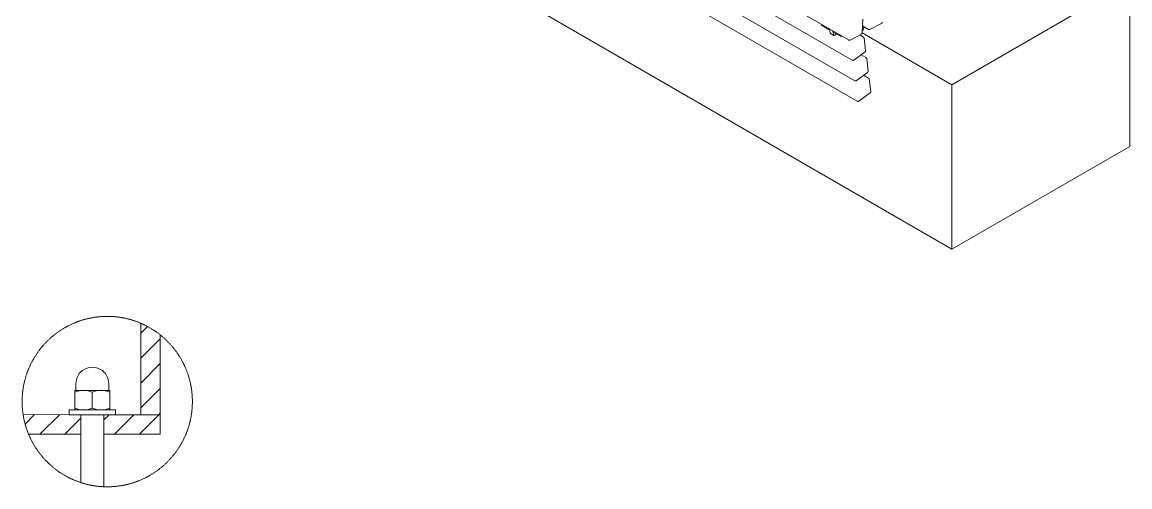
# Model space of a CAD drawing. Header units: millimetres. Extents: x -213 to 4577, y -424 to 2634.
# Drawn here: x 2147 to 4349, y 76 to 999 of the extents above; entities that cross this region are included whole.
import ezdxf

# ---------------------------------------------------------------- set-up
doc = ezdxf.new("R2010")
doc.units = ezdxf.units.MM
doc.linetypes.add('HIDDEN', pattern=[1.905, 1.27, -0.635])
doc.layers.add('ZANO_R', color=7, linetype='Continuous', lineweight=0)
doc.layers.add('ZANO_R_przerywana', color=7, linetype='HIDDEN', lineweight=0)

msp = doc.modelspace()

# ---------------------------------------------------------------- linework, layer by layer
at = {"layer": 'ZANO_R'}
for p, q in [((3789.5, 963.3), (2521, 1695.6)), ((3796.5, 923.2), (2528, 1655.6)), ((3801.6, 882.4), (2533.1, 1614.8)), ((3806.7, 841.6), (2538.1, 1574)), ((2405.6, 1465.5), (3995, 547.9)), ((3995, 874.5), (4348.5, 1078.6)), ((4348.5, 1078.6), (4348.5, 752)), ((3735.6, 993.9), (3735.6, 994.4)), ((3735.6, 993.8), (3735.6, 993.9)), ((3735.6, 993.7), (3735.6, 993.8)), ((3735.6, 993.6), (3735.6, 993.7)), ((3735.7, 993.5), (3735.6, 993.6)), ((3735.7, 993.4), (3735.7, 993.5)), ((3735.7, 993.5), (3735.7, 993.5)), ((3735.7, 993.3), (3735.7, 993.4)), ((3735.8, 993.2), (3735.7, 993.3)), ((3735.8, 993.1), (3735.8, 993.2)), ((3735.9, 993), (3735.8, 993.1)), ((3735.8, 993.1), (3735.8, 993.1)), ((3735.9, 992.9), (3735.9, 993)), ((3735.9, 992.8), (3735.9, 992.9)), ((3736, 992.8), (3735.9, 992.8)), ((3736, 992.7), (3736, 992.8)), ((3736.1, 992.6), (3736, 992.7)), ((3736.1, 992.5), (3736.1, 992.6)), ((3736.2, 992.5), (3736.1, 992.5)), ((3736.3, 992.4), (3736.2, 992.5)), ((3736.4, 992.3), (3736.3, 992.4)), ((3736.3, 992.4), (3736.3, 992.4)), ((3736.4, 992.2), (3736.4, 992.3)), ((3736.5, 992.2), (3736.4, 992.2)), ((3736.6, 992.1), (3736.5, 992.2)), ((3736.7, 992), (3736.6, 992.1)), ((3736.6, 992.1), (3736.6, 992.1)), ((3736.8, 992), (3736.7, 992)), ((3736.8, 991.9), (3736.8, 992)), ((3736.9, 991.9), (3736.8, 991.9)), ((3737, 991.9), (3736.9, 991.9)), ((3737.1, 991.8), (3737, 991.9)), ((3751.1, 983.7), (3737.1, 991.8)), ((3817.6, 1004.3), (3816.6, 977.7)), ((3829.1, 984.2), (3817.1, 991.1)), ((3854.6, 996.1), (3832, 984.1)), ((3854.7, 996.1), (3854.6, 996.1)), ((3854.8, 996.2), (3854.7, 996.1)), ((3854.9, 996.2), (3854.8, 996.2)), ((3855, 996.3), (3854.9, 996.3)), ((3854.9, 996.3), (3854.9, 996.2)), ((3855.1, 996.4), (3855, 996.3)), ((3855.2, 996.5), (3855.1, 996.4)), ((3855.3, 996.5), (3855.2, 996.5)), ((3855.4, 996.7), (3855.3, 996.6)), ((3855.3, 996.6), (3855.3, 996.5)), ((3855.5, 996.7), (3855.4, 996.7)), ((3855.6, 996.9), (3855.5, 996.8)), ((3855.5, 996.8), (3855.5, 996.7)), ((3855.7, 997), (3855.6, 996.9)), ((3855.8, 997.2), (3855.7, 997.1)), ((3855.7, 997.1), (3855.7, 997)), ((3855.9, 997.3), (3855.8, 997.2)), ((3855.8, 997.2), (3855.8, 997.2)), ((3856, 997.6), (3855.9, 997.5)), ((3855.9, 997.5), (3855.9, 997.4)), ((3855.9, 997.4), (3855.9, 997.3)), ((3856.1, 997.8), (3856, 997.7)), ((3856, 997.7), (3856, 997.6)), ((3856.2, 998.2), (3856.1, 998.1)), ((3856.1, 998.1), (3856.1, 998)), ((3856.1, 998), (3856.1, 997.9)), ((3856.1, 997.9), (3856.1, 997.8)), ((3856.2, 998.6), (3856.2, 998.5)), ((3856.2, 998.5), (3856.2, 998.4)), ((3856.2, 998.4), (3856.2, 998.3)), ((3856.2, 998.3), (3856.2, 998.2)), ((3751.1, 983.7), (3751.1, 985.4)), ((3751.8, 984.1), (3751.1, 983.7)), ((3751.6, 985.1), (3752.6, 977.4)), ((3752.6, 977.4), (3752.6, 977.4)), ((3752.6, 977.4), (3752.6, 977.3)), ((3752.6, 977.3), (3752.6, 977.3)), ((3752.6, 977.3), (3752.6, 977.2)), ((3752.6, 977.2), (3752.6, 977.2)), ((3752.6, 977.2), (3752.6, 977.1)), ((3752.6, 977.1), (3752.6, 977.1)), ((3752.6, 977.1), (3752.6, 977)), ((3752.6, 977), (3752.7, 977)), ((3752.7, 977), (3752.7, 977)), ((3752.7, 977), (3752.7, 976.9)), ((3752.7, 976.9), (3752.7, 976.9)), ((3752.7, 976.9), (3752.7, 976.8)), ((3752.7, 976.8), (3752.8, 976.8)), ((3752.8, 976.8), (3752.8, 976.7)), ((3752.8, 976.7), (3752.8, 976.7)), ((3752.8, 976.7), (3752.8, 976.7)), ((3752.8, 976.7), (3752.9, 976.6)), ((3752.9, 976.6), (3752.9, 976.6)), ((3752.9, 976.6), (3752.9, 976.6)), ((3752.9, 976.6), (3753, 976.5)), ((3753, 976.5), (3753, 976.5)), ((3753, 976.5), (3753, 976.5)), ((3753, 976.5), (3753.1, 976.4)), ((3753.1, 976.4), (3753.1, 976.4)), ((3753.1, 976.4), (3753.1, 976.4)), ((3753.1, 976.4), (3753.2, 976.3)), ((3760.2, 972.3), (3753.2, 976.3)), ((3758.5, 981.2), (3758.4, 979.5)), ((3772.4, 971.4), (3758.4, 979.5)), ((3758.9, 979.2), (3759.6, 973.3)), ((3759.6, 973.3), (3759.6, 973.3)), ((3759.6, 973.3), (3759.7, 973.2)), ((3759.7, 973.2), (3759.7, 973.2)), ((3759.7, 973.2), (3759.7, 973.1)), ((3759.7, 973.1), (3759.7, 973.1)), ((3759.7, 973.1), (3759.7, 973)), ((3759.7, 973), (3759.7, 973)), ((3759.7, 973), (3759.7, 972.9)), ((3759.7, 972.9), (3759.8, 972.9)), ((3759.8, 972.9), (3759.8, 972.8)), ((3759.8, 972.8), (3759.8, 972.8)), ((3759.8, 972.8), (3759.8, 972.7)), ((3759.8, 972.7), (3759.8, 972.7)), ((3759.8, 972.7), (3759.8, 972.7)), ((3759.8, 972.7), (3759.9, 972.7)), ((3759.9, 972.7), (3759.9, 972.6)), ((3759.9, 972.6), (3759.9, 972.6)), ((3759.9, 972.6), (3759.9, 972.6)), ((3759.9, 972.6), (3759.9, 972.6)), ((3759.9, 972.6), (3759.9, 972.6)), ((3759.9, 972.6), (3759.9, 972.5)), ((3759.9, 972.5), (3759.9, 972.5)), ((3759.9, 972.5), (3760, 972.5)), ((3760, 972.5), (3760, 972.5)), ((3760, 972.5), (3760, 972.5)), ((3760, 972.5), (3760, 972.5)), ((3760, 972.5), (3760, 972.4)), ((3760, 972.4), (3760, 972.4)), ((3760, 972.4), (3760.1, 972.4)), ((3760.1, 972.4), (3760.1, 972.4)), ((3760.1, 972.4), (3760.1, 972.4)), ((3760.1, 972.4), (3760.1, 972.4)), ((3760.1, 972.4), (3760.1, 972.3)), ((3760.1, 972.3), (3760.1, 972.3)), ((3760.1, 972.3), (3760.2, 972.3)), ((3760.2, 972.3), (3760.2, 972.3)), ((3760.2, 972.3), (3760.2, 972.3)), ((3760.2, 972.3), (3760.2, 972.3)), ((3760.2, 972.3), (3760.2, 972.3)), ((3760.2, 972.3), (3760.2, 972.3)), ((3760.2, 972.3), (3760.3, 972.3)), ((3760.3, 972.3), (3760.3, 972.2)), ((3760.3, 972.2), (3760.3, 972.2)), ((3760.3, 972.2), (3760.3, 972.2)), ((3760.3, 972.2), (3760.3, 972.2)), ((3760.3, 972.2), (3760.4, 972.2)), ((3760.4, 972.2), (3760.4, 972.2)), ((3760.4, 972.2), (3760.4, 972.2)), ((3760.4, 972.2), (3760.4, 972.2)), ((3760.4, 972.2), (3760.4, 972.2)), ((3760.4, 972.2), (3760.5, 972.2)), ((3760.5, 972.2), (3760.5, 972.2)), ((3760.5, 972.2), (3760.5, 972.2)), ((3760.5, 972.2), (3760.5, 972.2)), ((3760.5, 972.2), (3760.5, 972.1)), ((3760.5, 972.1), (3760.6, 972.1)), ((3760.6, 972.1), (3760.6, 972.1)), ((3760.6, 972.1), (3760.6, 972.1)), ((3760.6, 972.1), (3760.6, 972.1)), ((3760.6, 972.1), (3760.6, 972.1)), ((3760.6, 972.1), (3760.7, 972.1)), ((3760.7, 972.1), (3760.7, 972.1)), ((3760.7, 972.1), (3760.7, 972.1)), ((3760.7, 972.1), (3760.7, 972.1)), ((3760.7, 972.1), (3760.8, 972.1)), ((3760.8, 972.1), (3760.8, 972.1)), ((3760.8, 972.1), (3760.8, 972.1)), ((3760.8, 972.1), (3760.8, 972.1)), ((3760.8, 972.1), (3760.9, 972.1)), ((3760.9, 972.1), (3760.9, 972.1)), ((3760.9, 972.1), (3760.9, 972.1)), ((3760.9, 972.1), (3761, 972.1)), ((3761, 972.1), (3761.1, 972.2)), ((3761, 972.1), (3761, 972.1)), ((3761.1, 972.2), (3761.1, 972.2)), ((3761.1, 972.2), (3761.2, 972.2)), ((3761.2, 972.2), (3761.3, 972.2)), ((3761.3, 972.2), (3761.3, 972.2)), ((3761.3, 972.2), (3761.4, 972.2)), ((3761.4, 972.2), (3761.5, 972.3)), ((3761.4, 972.2), (3761.4, 972.2)), ((3761.5, 972.3), (3761.5, 972.3)), ((3761.5, 972.3), (3761.6, 972.3)), ((3761.6, 972.3), (3761.7, 972.4)), ((3761.6, 972.3), (3761.6, 972.3)), ((3761.7, 972.4), (3761.7, 972.4)), ((3761.7, 972.4), (3761.8, 972.4)), ((3761.8, 972.4), (3761.8, 972.5)), ((3761.8, 972.5), (3761.9, 972.5)), ((3761.9, 972.5), (3762, 972.6)), ((3761.9, 972.5), (3761.9, 972.5)), ((3762, 972.6), (3765.7, 975.3)), ((3762, 972.6), (3762, 972.6)), ((3772.7, 971.3), (3772.4, 971.4)), ((3772.9, 971.2), (3772.7, 971.3)), ((3773.2, 971.1), (3772.9, 971.2)), ((3773.4, 971), (3773.2, 971.1)), ((3773.7, 970.9), (3773.4, 971)), ((3773.9, 970.8), (3773.7, 970.9)), ((3774.2, 970.7), (3773.9, 970.8)), ((3774.5, 970.7), (3774.2, 970.7)), ((3774.7, 970.6), (3774.5, 970.7)), ((3775, 970.6), (3774.7, 970.6)), ((3775.3, 970.6), (3775, 970.6)), ((3775.5, 970.5), (3775.3, 970.6)), ((3775.8, 970.5), (3775.5, 970.5)), ((3776.1, 970.5), (3775.8, 970.5)), ((3776.4, 970.5), (3776.1, 970.5)), ((3776.6, 970.5), (3776.4, 970.5)), ((3776.9, 970.5), (3776.6, 970.5)), ((3815, 975.1), (3792.4, 963.2)), ((3811.5, 973.3), (3819, 969)), ((3815.1, 975.2), (3815, 975.1)), ((3815.2, 975.2), (3815.1, 975.2)), ((3815.3, 975.3), (3815.2, 975.2)), ((3815.4, 975.4), (3815.3, 975.3)), ((3815.5, 975.4), (3815.4, 975.4)), ((3815.6, 975.5), (3815.5, 975.5)), ((3815.5, 975.5), (3815.5, 975.4)), ((3815.7, 975.6), (3815.6, 975.5)), ((3815.8, 975.7), (3815.7, 975.6)), ((3815.9, 975.8), (3815.8, 975.8)), ((3815.8, 975.8), (3815.8, 975.7)), ((3816, 975.9), (3815.9, 975.8)), ((3816.1, 976.1), (3816, 976)), ((3816, 976), (3816, 975.9)), ((3816.2, 976.2), (3816.1, 976.2)), ((3816.1, 976.2), (3816.1, 976.1)), ((3816.3, 976.3), (3816.2, 976.2)), ((3816.4, 976.6), (3816.3, 976.5)), ((3816.3, 976.5), (3816.3, 976.4)), ((3816.3, 976.4), (3816.3, 976.3)), ((3816.5, 976.8), (3816.4, 976.7)), ((3816.4, 976.7), (3816.4, 976.6)), ((3816.6, 977.2), (3816.5, 977.1)), ((3816.5, 977.1), (3816.5, 977)), ((3816.5, 977), (3816.5, 976.9)), ((3816.5, 976.9), (3816.5, 976.8)), ((3816.6, 977.7), (3816.6, 977.6)), ((3816.6, 977.6), (3816.6, 977.5)), ((3816.6, 977.5), (3816.6, 977.4)), ((3995, 874.5), (3816.6, 977.4)), ((3816.6, 977.4), (3816.6, 977.3)), ((3816.6, 977.3), (3816.6, 977.2)), ((3816.9, 985.7), (3821.7, 988.5)), ((3818.7, 981.8), (3818.7, 986.7)), ((3819, 969), (3819, 968.9)), ((3819, 968.9), (3819.1, 968.8)), ((3819.1, 968.8), (3819.2, 968.8)), ((3829.2, 984.1), (3829.1, 984.2)), ((3829.3, 984.1), (3829.2, 984.1)), ((3829.4, 984), (3829.3, 984.1)), ((3829.5, 984), (3829.4, 984)), ((3829.6, 983.9), (3829.5, 984)), ((3829.7, 983.9), (3829.6, 983.9)), ((3829.8, 983.9), (3829.7, 983.9)), ((3829.9, 983.8), (3829.8, 983.9)), ((3830, 983.8), (3829.9, 983.8)), ((3830.1, 983.8), (3830, 983.8)), ((3830.2, 983.8), (3830.1, 983.8)), ((3830.3, 983.8), (3830.2, 983.8)), ((3830.4, 983.8), (3830.3, 983.8)), ((3830.5, 983.8), (3830.4, 983.8)), ((3830.6, 983.8), (3830.5, 983.8)), ((3830.7, 983.8), (3830.6, 983.8)), ((3830.8, 983.8), (3830.7, 983.8)), ((3830.9, 983.8), (3830.8, 983.8)), ((3831, 983.8), (3830.9, 983.8)), ((3831.1, 983.8), (3831, 983.8)), ((3831.2, 983.8), (3831.1, 983.8)), ((3831.3, 983.8), (3831.2, 983.8)), ((3831.4, 983.9), (3831.3, 983.8)), ((3831.5, 983.9), (3831.4, 983.9)), ((3831.6, 983.9), (3831.5, 983.9)), ((3831.7, 984), (3831.6, 983.9)), ((3831.8, 984), (3831.7, 984)), ((3831.9, 984.1), (3831.8, 984)), ((3832, 984.1), (3831.9, 984.1)), ((3789.6, 963.2), (3789.5, 963.3)), ((3789.7, 963.2), (3789.6, 963.2)), ((3789.8, 963.1), (3789.7, 963.2)), ((3789.9, 963.1), (3789.8, 963.1)), ((3790, 963), (3789.9, 963.1)), ((3790.1, 963), (3790, 963)), ((3790.2, 963), (3790.1, 963)), ((3790.3, 962.9), (3790.2, 963)), ((3790.4, 962.9), (3790.3, 962.9)), ((3790.5, 962.9), (3790.4, 962.9)), ((3790.6, 962.9), (3790.5, 962.9)), ((3790.7, 962.9), (3790.6, 962.9)), ((3790.8, 962.9), (3790.7, 962.9)), ((3790.9, 962.9), (3790.8, 962.9)), ((3791, 962.8), (3790.9, 962.9)), ((3791.1, 962.9), (3791, 962.8)), ((3791.2, 962.9), (3791.1, 962.9)), ((3791.3, 962.9), (3791.2, 962.9)), ((3791.4, 962.9), (3791.3, 962.9)), ((3791.5, 962.9), (3791.4, 962.9)), ((3791.6, 962.9), (3791.5, 962.9)), ((3791.7, 962.9), (3791.6, 962.9)), ((3791.8, 963), (3791.7, 962.9)), ((3791.9, 963), (3791.8, 963)), ((3792, 963), (3791.9, 963)), ((3792.1, 963.1), (3792, 963)), ((3792.2, 963.1), (3792.1, 963.1)), ((3792.3, 963.2), (3792.2, 963.1)), ((3792.4, 963.2), (3792.3, 963.2)), ((3819.2, 968.8), (3819.3, 968.7)), ((3819.3, 968.7), (3819.4, 968.7)), ((3819.4, 968.7), (3819.4, 968.6)), ((3819.4, 968.6), (3819.5, 968.5)), ((3819.5, 968.5), (3819.6, 968.5)), ((3819.6, 968.5), (3819.7, 968.4)), ((3819.7, 968.4), (3819.7, 968.3)), ((3819.7, 968.3), (3819.8, 968.2)), ((3819.8, 968.2), (3819.9, 968.1)), ((3819.9, 968.1), (3819.9, 968.1)), ((3819.9, 968.1), (3820, 968)), ((3820, 968), (3820, 967.9)), ((3820, 967.9), (3820.1, 967.8)), ((3820.1, 967.8), (3820.1, 967.7)), ((3820.1, 967.7), (3820.2, 967.6)), ((3820.2, 967.6), (3820.2, 967.5)), ((3820.2, 967.5), (3820.3, 967.4)), ((3820.3, 967.4), (3820.3, 967.3)), ((3820.3, 967.3), (3820.3, 967.2)), ((3820.3, 967.2), (3820.4, 967.1)), ((3820.4, 967.1), (3820.4, 967)), ((3820.4, 967), (3820.4, 966.9)), ((3820.4, 966.9), (3820.4, 966.8)), ((3820.4, 966.8), (3820.4, 966.7)), ((3820.4, 966.7), (3823.4, 942.6)), ((3822.2, 939.8), (3799.8, 923.4)), ((3814.2, 933.9), (3824, 928.2)), ((3822.3, 939.8), (3822.2, 939.8)), ((3822.4, 939.9), (3822.3, 939.8)), ((3822.5, 940), (3822.4, 939.9)), ((3822.6, 940.1), (3822.5, 940)), ((3822.5, 940), (3822.5, 940)), ((3822.7, 940.2), (3822.6, 940.1)), ((3822.8, 940.3), (3822.7, 940.2)), ((3822.9, 940.4), (3822.8, 940.4)), ((3822.8, 940.4), (3822.8, 940.3)), ((3823, 940.6), (3822.9, 940.5)), ((3822.9, 940.5), (3822.9, 940.4)), ((3823.1, 940.7), (3823, 940.6)), ((3823.2, 940.9), (3823.1, 940.8)), ((3823.1, 940.8), (3823.1, 940.7)), ((3823.3, 941.2), (3823.2, 941.1)), ((3823.2, 941.1), (3823.2, 941)), ((3823.2, 941), (3823.2, 940.9)), ((3823.4, 941.4), (3823.3, 941.3)), ((3823.3, 941.3), (3823.3, 941.3)), ((3823.3, 941.3), (3823.3, 941.2)), ((3823.4, 942.6), (3823.4, 942.5)), ((3823.4, 942.5), (3823.5, 942.4)), ((3823.5, 942), (3823.4, 941.9)), ((3823.4, 941.9), (3823.4, 941.8)), ((3823.4, 941.8), (3823.4, 941.6)), ((3823.4, 941.6), (3823.4, 941.5)), ((3823.4, 941.5), (3823.4, 941.4)), ((3823.5, 942.4), (3823.5, 942.3)), ((3823.5, 942.3), (3823.5, 942.2)), ((3823.5, 942.2), (3823.5, 942.1)), ((3823.5, 942.1), (3823.5, 942)), ((3824, 928.2), (3824.1, 928.1)), ((3824.1, 928.1), (3824.2, 928.1)), ((3824.2, 928.1), (3824.3, 928)), ((3824.3, 928), (3824.4, 928)), ((3824.4, 928), (3824.4, 927.9)), ((3824.4, 927.9), (3824.5, 927.8)), ((3824.5, 927.8), (3824.6, 927.8)), ((3824.6, 927.8), (3824.7, 927.7)), ((3824.7, 927.7), (3824.7, 927.6)), ((3824.7, 927.6), (3824.8, 927.5)), ((3824.8, 927.5), (3824.9, 927.5)), ((3824.9, 927.5), (3824.9, 927.4)), ((3824.9, 927.4), (3825, 927.3)), ((3825, 927.3), (3825.1, 927.2)), ((3825.1, 927.2), (3825.1, 927.1)), ((3825.1, 927.1), (3825.2, 927)), ((3825.2, 927), (3825.2, 926.9)), ((3825.2, 926.9), (3825.3, 926.8)), ((3825.3, 926.8), (3825.3, 926.8)), ((3825.3, 926.8), (3825.3, 926.7)), ((3825.3, 926.7), (3825.4, 926.6)), ((3825.4, 926.6), (3825.4, 926.5)), ((3825.4, 926.5), (3825.4, 926.4)), ((3825.4, 926.4), (3825.5, 926.3)), ((3825.5, 926.3), (3825.5, 926.2)), ((3825.5, 926.2), (3825.5, 926.1)), ((3825.5, 926.1), (3825.5, 926)), ((3825.5, 926), (3828.5, 901.8)), ((3796.6, 923.1), (3796.5, 923.2)), ((3796.7, 923.1), (3796.6, 923.1)), ((3796.8, 923), (3796.7, 923.1)), ((3796.9, 923), (3796.8, 923)), ((3797, 923), (3796.9, 923)), ((3797.1, 922.9), (3797, 923)), ((3797.2, 922.9), (3797.1, 922.9)), ((3797.3, 922.9), (3797.2, 922.9)), ((3797.4, 922.8), (3797.3, 922.9)), ((3797.5, 922.8), (3797.4, 922.8)), ((3797.6, 922.8), (3797.5, 922.8)), ((3797.7, 922.8), (3797.6, 922.8)), ((3797.8, 922.8), (3797.7, 922.8)), ((3797.9, 922.8), (3797.8, 922.8)), ((3798, 922.8), (3797.9, 922.8)), ((3798.1, 922.8), (3798, 922.8)), ((3798.2, 922.8), (3798.1, 922.8)), ((3798.3, 922.8), (3798.2, 922.8)), ((3798.4, 922.8), (3798.3, 922.8)), ((3798.5, 922.8), (3798.4, 922.8)), ((3798.6, 922.8), (3798.5, 922.8)), ((3798.7, 922.9), (3798.6, 922.8)), ((3798.8, 922.9), (3798.7, 922.9)), ((3798.9, 922.9), (3798.8, 922.9)), ((3799, 922.9), (3798.9, 922.9)), ((3799.1, 923), (3799, 922.9)), ((3799.2, 923), (3799.1, 923)), ((3799.3, 923), (3799.2, 923)), ((3799.4, 923.1), (3799.3, 923)), ((3799.5, 923.1), (3799.4, 923.1)), ((3799.6, 923.2), (3799.5, 923.1)), ((3799.7, 923.3), (3799.6, 923.2)), ((3799.6, 923.2), (3799.6, 923.2)), ((3799.8, 923.4), (3799.7, 923.3)), ((3801.7, 882.4), (3801.6, 882.4)), ((3801.8, 882.3), (3801.7, 882.4)), ((3801.9, 882.3), (3801.8, 882.3)), ((3802, 882.2), (3801.9, 882.3)), ((3802.1, 882.2), (3802, 882.2)), ((3802.2, 882.2), (3802.1, 882.2)), ((3802.3, 882.1), (3802.2, 882.2)), ((3802.4, 882.1), (3802.3, 882.1)), ((3802.5, 882.1), (3802.4, 882.1)), ((3802.6, 882.1), (3802.5, 882.1)), ((3802.7, 882), (3802.6, 882.1)), ((3802.8, 882), (3802.7, 882)), ((3802.9, 882), (3802.8, 882)), ((3803, 882), (3802.9, 882)), ((3803.1, 882), (3803, 882)), ((3803.2, 882), (3803.1, 882)), ((3803.3, 882), (3803.2, 882)), ((3803.4, 882), (3803.3, 882)), ((3803.5, 882), (3803.4, 882)), ((3803.6, 882), (3803.5, 882)), ((3803.7, 882.1), (3803.6, 882)), ((3803.8, 882.1), (3803.7, 882.1)), ((3803.9, 882.1), (3803.8, 882.1)), ((3804, 882.1), (3803.9, 882.1)), ((3804.1, 882.2), (3804, 882.1)), ((3804.2, 882.2), (3804.1, 882.2)), ((3804.3, 882.2), (3804.2, 882.2)), ((3804.4, 882.3), (3804.3, 882.2)), ((3804.5, 882.4), (3804.4, 882.3)), ((3804.4, 882.3), (3804.4, 882.3)), ((3804.6, 882.4), (3804.5, 882.4)), ((3804.7, 882.5), (3804.6, 882.4)), ((3804.8, 882.5), (3804.7, 882.5)), ((3804.9, 882.6), (3804.8, 882.5)), ((3827.3, 899), (3804.9, 882.6)), ((3819.3, 893.1), (3829.1, 887.4)), ((3827.4, 899.1), (3827.3, 899)), ((3827.5, 899.1), (3827.4, 899.1)), ((3827.6, 899.2), (3827.5, 899.1)), ((3827.7, 899.3), (3827.6, 899.3)), ((3827.6, 899.3), (3827.6, 899.2)), ((3827.8, 899.4), (3827.7, 899.3)), ((3827.9, 899.6), (3827.8, 899.5)), ((3827.8, 899.5), (3827.8, 899.4)), ((3828, 899.7), (3827.9, 899.6)), ((3828.1, 899.8), (3828, 899.7)), ((3828, 899.7), (3828, 899.7)), ((3828.2, 900), (3828.1, 899.9)), ((3828.1, 899.9), (3828.1, 899.8)), ((3828.3, 900.2), (3828.2, 900.1)), ((3828.2, 900.1), (3828.2, 900)), ((3828.4, 900.4), (3828.3, 900.3)), ((3828.3, 900.3), (3828.3, 900.2)), ((3828.5, 900.8), (3828.4, 900.7)), ((3828.4, 900.7), (3828.4, 900.6)), ((3828.4, 900.6), (3828.4, 900.5)), ((3828.4, 900.5), (3828.4, 900.4)), ((3828.5, 901.8), (3828.5, 901.7)), ((3828.5, 901.7), (3828.5, 901.6)), ((3828.5, 901.6), (3828.5, 901.5)), ((3828.5, 901.5), (3828.5, 901.4)), ((3828.5, 901.4), (3828.5, 901.3)), ((3828.5, 901.3), (3828.5, 901.2)), ((3828.5, 901.2), (3828.5, 901.1)), ((3828.5, 901.1), (3828.5, 901)), ((3828.5, 901), (3828.5, 900.9)), ((3828.5, 900.9), (3828.5, 900.8)), ((3829.1, 887.4), (3829.2, 887.4)), ((3829.2, 887.4), (3829.3, 887.3)), ((3829.3, 887.3), (3829.4, 887.3)), ((3829.4, 887.3), (3829.4, 887.2)), ((3829.4, 887.2), (3829.5, 887.1)), ((3829.5, 887.1), (3829.6, 887.1)), ((3829.6, 887.1), (3829.7, 887)), ((3829.7, 887), (3829.8, 886.9)), ((3829.8, 886.9), (3829.8, 886.8)), ((3829.8, 886.8), (3829.9, 886.8)), ((3829.9, 886.8), (3830, 886.7)), ((3830, 886.7), (3830, 886.6)), ((3830, 886.6), (3830.1, 886.5)), ((3830.1, 886.5), (3830.1, 886.4)), ((3830.1, 886.4), (3830.2, 886.4)), ((3830.2, 886.4), (3830.2, 886.3)), ((3830.2, 886.3), (3830.3, 886.2)), ((3830.3, 886.2), (3830.3, 886.1)), ((3830.3, 886.1), (3830.4, 886)), ((3830.4, 886), (3830.4, 885.9)), ((3830.4, 885.9), (3830.4, 885.8)), ((3830.4, 885.8), (3830.5, 885.7)), ((3830.5, 885.7), (3830.5, 885.6)), ((3830.5, 885.6), (3830.5, 885.5)), ((3830.5, 885.5), (3830.6, 885.4)), ((3830.6, 885.4), (3830.6, 885.3)), ((3830.6, 885.3), (3830.6, 885.2)), ((3830.6, 885.2), (3833.6, 861)), ((3832.9, 858.7), (3832.8, 858.7)), ((3833, 858.8), (3832.9, 858.7)), ((3833.1, 859), (3833, 858.9)), ((3833, 858.9), (3833, 858.8)), ((3833.2, 859.1), (3833.1, 859)), ((3833.3, 859.2), (3833.2, 859.2)), ((3833.2, 859.2), (3833.2, 859.1)), ((3833.4, 859.4), (3833.3, 859.3)), ((3833.3, 859.3), (3833.3, 859.2)), ((3833.5, 859.7), (3833.4, 859.6)), ((3833.4, 859.6), (3833.4, 859.5)), ((3833.4, 859.5), (3833.4, 859.4)), ((3833.6, 860.1), (3833.5, 860)), ((3833.5, 860), (3833.5, 859.9)), ((3833.5, 859.9), (3833.5, 859.8)), ((3833.5, 859.8), (3833.5, 859.7)), ((3833.6, 861), (3833.6, 860.9)), ((3833.6, 860.9), (3833.6, 860.8)), ((3833.6, 860.8), (3833.6, 860.7)), ((3833.6, 860.7), (3833.6, 860.6)), ((3833.6, 860.6), (3833.6, 860.5)), ((3833.6, 860.5), (3833.6, 860.4)), ((3833.6, 860.4), (3833.6, 860.3)), ((3833.6, 860.3), (3833.6, 860.2)), ((3833.6, 860.2), (3833.6, 860.1)), ((3995, 547.9), (3995, 874.5)), ((3806.8, 841.6), (3806.7, 841.6)), ((3806.9, 841.5), (3806.8, 841.6)), ((3807, 841.5), (3806.9, 841.5)), ((3807.1, 841.5), (3807, 841.5)), ((3807.2, 841.4), (3807.1, 841.5)), ((3807.3, 841.4), (3807.2, 841.4)), ((3807.2, 841.4), (3807.2, 841.4)), ((3807.4, 841.3), (3807.3, 841.4)), ((3807.5, 841.3), (3807.4, 841.3)), ((3807.6, 841.3), (3807.5, 841.3)), ((3807.7, 841.3), (3807.6, 841.3)), ((3807.8, 841.3), (3807.7, 841.3)), ((3807.9, 841.3), (3807.8, 841.3)), ((3808, 841.2), (3807.9, 841.3)), ((3808.1, 841.2), (3808, 841.2)), ((3808.3, 841.2), (3808.1, 841.2)), ((3808.4, 841.2), (3808.3, 841.2)), ((3808.5, 841.3), (3808.4, 841.2)), ((3808.6, 841.3), (3808.5, 841.3)), ((3808.7, 841.3), (3808.6, 841.3)), ((3808.8, 841.3), (3808.7, 841.3)), ((3808.9, 841.3), (3808.8, 841.3)), ((3809, 841.3), (3808.9, 841.3)), ((3809.1, 841.4), (3809, 841.3)), ((3809.2, 841.4), (3809.1, 841.4)), ((3809.3, 841.5), (3809.2, 841.4)), ((3809.2, 841.4), (3809.2, 841.4)), ((3809.4, 841.5), (3809.3, 841.5)), ((3809.5, 841.6), (3809.4, 841.5)), ((3809.6, 841.6), (3809.5, 841.6)), ((3809.7, 841.7), (3809.6, 841.6)), ((3809.8, 841.7), (3809.7, 841.7)), ((3809.9, 841.8), (3809.8, 841.7)), ((3810, 841.8), (3809.9, 841.8)), ((3832.4, 858.2), (3810, 841.8)), ((3832.5, 858.3), (3832.4, 858.2)), ((3832.6, 858.4), (3832.5, 858.3)), ((3832.7, 858.5), (3832.6, 858.4)), ((3832.6, 858.4), (3832.6, 858.4)), ((3832.8, 858.6), (3832.7, 858.5)), ((3832.8, 858.7), (3832.8, 858.6)), ((3995, 547.9), (4348.5, 752)), ((2382.4, 400.7), (2382.4, 219.2)), ((2382.4, 380.9), (2395.8, 394.3)), ((2420.9, 377.8), (2420.9, 219.2)), ((2382.4, 331.5), (2420.9, 370)), ((2382.4, 282.1), (2420.9, 320.6)), ((2251.5, 264.2), (2251.5, 267.3)), ((2268.9, 267.3), (2251.5, 267.3)), ((2251.5, 264.2), (2260, 266.5)), ((2251.5, 264.2), (2251.5, 231.9)), ((2253.5, 280.8), (2253.5, 268.3)), ((2260, 266.5), (2268.9, 267.3)), ((2303.5, 267.3), (2268.9, 267.3)), ((2286.2, 264.2), (2294.7, 266.5)), ((2286.2, 264.2), (2286.2, 231.9)), ((2294.7, 266.5), (2303.5, 267.3)), ((2320.8, 267.3), (2303.5, 267.3)), ((2318.9, 268.3), (2318.9, 280.8)), ((2320.8, 264.2), (2320.8, 267.3)), ((2320.8, 264.2), (2320.8, 231.9)), ((2382.4, 232.8), (2420.9, 271.3)), ((2240, 228.8), (2240, 219.2)), ((2332.4, 228.8), (2240, 228.8)), ((2251.5, 228.8), (2251.5, 231.9)), ((2277.7, 229.7), (2268.9, 228.8)), ((2286.2, 231.9), (2277.7, 229.7)), ((2312.4, 229.7), (2303.5, 228.8)), ((2320.8, 231.9), (2312.4, 229.7)), ((2320.8, 228.8), (2320.8, 231.9)), ((2332.4, 219.2), (2332.4, 228.8)), ((2418.3, 219.2), (2420.9, 221.9)), ((2148.7, 219.3), (2263.1, 219.2)), ((2152.7, 200.6), (2171.4, 219.3)), ((2182.2, 180.7), (2220.8, 219.2)), ((2231.6, 180.7), (2263.1, 212.2)), ((2332.4, 219.2), (2240, 219.2)), ((2263.1, 180.7), (2263.1, 219.2)), ((2263.1, 219.2), (2263.1, 84.4)), ((2309.3, 180.7), (2309.3, 219.2)), ((2309.3, 219.2), (2420.9, 219.2)), ((2309.3, 219.2), (2309.3, 76.1)), ((2309.3, 209), (2319.5, 219.2)), ((2330.4, 180.7), (2368.9, 219.2)), ((2379.8, 180.7), (2418.3, 219.2)), ((2420.9, 219.2), (2382.4, 219.2)), ((2263.1, 180.7), (2158.7, 180.7)), ((2420.9, 180.7), (2309.3, 180.7))]:
    msp.add_line(p, q, dxfattribs=at)
msp.add_lwpolyline([(2420.9, 219.2), (2420.9, 180.7)], dxfattribs=at)
for centre, radius, start, end in [((2286.2, 280.8), 32.7, 359.9997, 180.0003), ((2252.5, 268.3), 0.963, 270.0029, 359.9902), ((2268.4, 214.8), 52.5, 70.227, 89.5168), ((2303.1, 214.8), 52.5, 70.227, 89.5168), ((2319.9, 268.3), 0.963, 180.0098, 269.9971), ((2269.3, 281.3), 52.5, 250.2279, 269.5163), ((2304, 281.3), 52.5, 250.2279, 269.5163)]:
    msp.add_arc(centre, radius, start, end, dxfattribs=at)
at = {"layer": 'ZANO_R_przerywana', "color": 1}
msp.add_circle((2315.9, 245.2), 169.2, dxfattribs=at)

doc.saveas('drawing.dxf')
